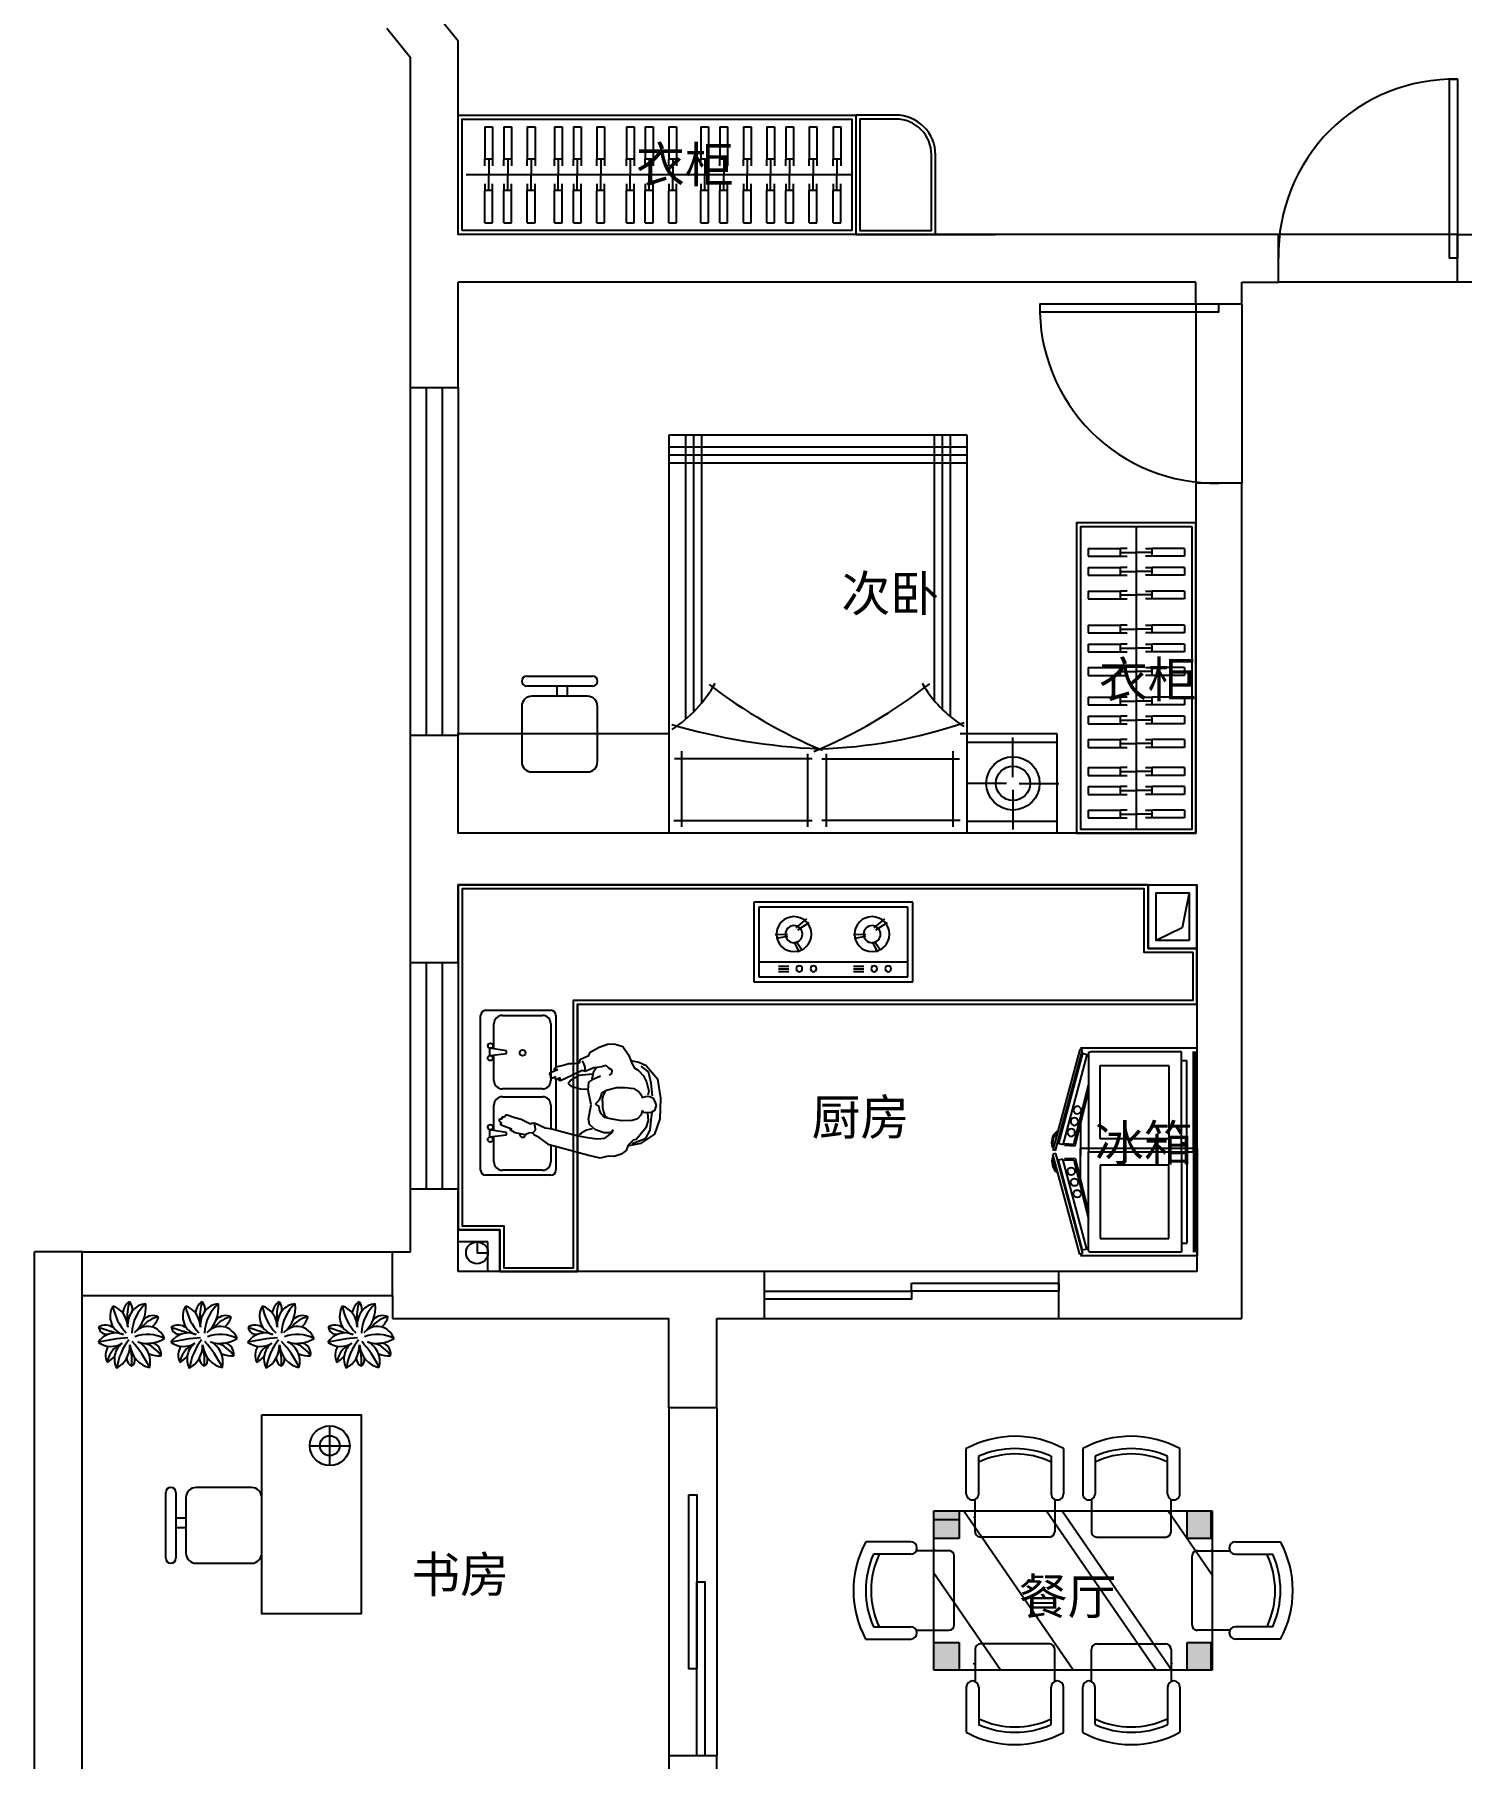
# Model space of a CAD drawing. Header units: millimetres. Extents: x -1705246 to 222838, y -3231245 to 126310.
# Drawn here: x 43226 to 50401, y 52187 to 60855 of the extents above; entities that cross this region are included whole.
import ezdxf

# ---------------------------------------------------------------- set-up
doc = ezdxf.new("R2010")
doc.units = ezdxf.units.MM
for name, color, linetype in [('016-P平面家具', 1, 'Continuous'), ('家具', 1, 'Continuous'), ('家具内线', 8, 'Continuous'), ('家具外线', 1, 'Continuous'), ('标注', 3, 'Continuous')]:
    doc.layers.add(name, color=color, linetype=linetype)
doc.styles.add('仿宋', font='')
doc.styles.get('仿宋').set_extended_font_data('SimSun')
doc.linetypes.add('FENCELINE1', pattern='A,6.35,-2.54,[133,ltypeshp.shx,S=2.54,R=0,X=-2.54,Y=0],-2.54,25.4', length=36.83)

# ---------------------------------------------------------------- blocks, each defined once
blk = doc.blocks.new('MK-JJ-0553')
at = {"layer": '家具外线', "color": 1}
for p, q in [((-119379.3, 65647.2), (-119049.1, 65647.2)), ((-119049.1, 65596.4), (-119379.3, 65596.4)), ((-119074.5, 65545.6), (-119353.9, 65545.6)), ((-119226.9, 65545.6), (-119226.9, 65596.4)), ((-119176.1, 65596.4), (-119176.1, 65545.6)), ((-119404.7, 65494.8), (-119404.7, 65215.4)), ((-119023.7, 65215.4), (-119023.7, 65494.8)), ((-119353.9, 65164.6), (-119074.5, 65164.6))]:
    blk.add_line(p, q, dxfattribs=at)
for centre, radius, start, end in [((-119379.3, 65621.8), 25.4, 90, 270), ((-119049.1, 65621.8), 25.4, 270, 90), ((-119353.9, 65494.8), 50.8, 90, 180), ((-119074.5, 65494.8), 50.8, 0, 90), ((-119353.9, 65215.4), 50.8, 180, 270), ((-119074.5, 65215.4), 50.8, 270, 0)]:
    blk.add_arc(centre, radius, start, end, dxfattribs=at)
blk = doc.blocks.new('9876')
at = {"color": 250}
for p, q in [((38860.7, 77659.2), (39610.7, 77659.2)), ((38860.7, 77309.2), (38860.7, 77659.2)), ((39610.7, 77586.2), (38860.7, 77586.2)), ((39012.7, 77635.2), (38960.7, 77635.2)), ((39012.7, 77621.2), (38960.7, 77621.2)), ((39012.7, 77607.2), (38960.7, 77607.2)), ((39388.7, 77635.2), (39336.7, 77635.2)), ((39388.7, 77621.2), (39336.7, 77621.2)), ((39388.7, 77607.2), (39336.7, 77607.2)), ((39610.7, 77659.2), (39610.7, 77309.2)), ((39037.7, 77483.2), (39064.7, 77536.2)), ((39049.7, 77481.2), (39079.7, 77525.2)), ((39430.7, 77483.2), (39457.7, 77536.2)), ((39442.7, 77481.2), (39472.7, 77525.2)), ((39005.7, 77446.2), (38943.7, 77449.2)), ((39004.7, 77456.2), (38948.7, 77467.2)), ((39048.7, 77414.2), (39101.7, 77368.2)), ((39056.7, 77423.2), (39114.7, 77387.2)), ((39398.7, 77446.2), (39336.7, 77449.2)), ((39397.7, 77456.2), (39341.7, 77467.2)), ((39441.7, 77414.2), (39494.7, 77368.2)), ((39449.7, 77423.2), (39507.7, 77387.2)), ((39610.7, 77309.2), (38860.7, 77309.2))]:
    blk.add_line(p, q, dxfattribs=at)
for centre, radius in [((39064.7, 77619.2), 15), ((39135.7, 77619.2), 15), ((39440.7, 77619.2), 15), ((39511.7, 77619.2), 15), ((39037.7, 77445.2), 88), ((39430.7, 77445.2), 88), ((39037.7, 77445.2), 43), ((39430.7, 77445.2), 43)]:
    blk.add_circle(centre, radius, dxfattribs=at)
at = {"layer": '016-P平面家具'}
for p, q in [((38835.7, 77684.2), (39635.7, 77684.2)), ((38835.7, 77284.2), (38835.7, 77684.2)), ((39635.7, 77684.2), (39635.7, 77284.2)), ((39635.7, 77284.2), (38835.7, 77284.2))]:
    blk.add_line(p, q, dxfattribs=at)
blk = doc.blocks.new('RYRT')
at = {"color": 2}
for p, q in [((39876.3, 76489.7), (39876.3, 76817.3)), ((39901.5, 76842.5), (40680.5, 76842.5)), ((40705.7, 76817.3), (40705.7, 76489.7)), ((40020.3, 76464.5), (39901.5, 76464.5)), ((40358.4, 76464.5), (40104.5, 76464.5)), ((40680.5, 76464.5), (40417.3, 76464.5))]:
    blk.add_line(p, q, dxfattribs=at)
at = {"color": 251}
for p, q in [((39901.5, 76531.7), (39901.5, 76733.3)), ((39943.5, 76775.3), (40072.1, 76775.3)), ((40069.4, 76797.8), (40079.4, 76713)), ((40105.3, 76797.3), (40069.4, 76797.8)), ((40079.4, 76713), (40092.1, 76713)), ((40092.1, 76713), (40105.3, 76797.3)), ((40101.8, 76775.3), (40229.1, 76775.3)), ((40108.2, 76685.8), (40128, 76740.2)), ((40128, 76740.2), (40134.6, 76741.9)), ((40134.6, 76741.9), (40137.9, 76735.3)), ((40137.9, 76735.3), (40147.8, 76746.8)), ((40147.8, 76746.8), (40161, 76746.8)), ((40161, 76746.8), (40161, 76733.6)), ((40161, 76733.6), (40170.8, 76733.6)), ((40182.4, 76713.8), (40167.5, 76670.9)), ((40170.8, 76733.6), (40170.8, 76722.1)), ((40170.8, 76722.1), (40182.4, 76713.8)), ((40271.1, 76733.3), (40271.1, 76531.7)), ((40310.9, 76531.7), (40310.9, 76733.3)), ((40352.9, 76775.3), (40481.5, 76775.3)), ((40478.9, 76797.8), (40488.9, 76713)), ((40514.7, 76797.3), (40478.9, 76797.8)), ((40488.9, 76713), (40501.5, 76713)), ((40501.5, 76713), (40514.7, 76797.3)), ((40511.3, 76775.3), (40638.5, 76775.3)), ((40080.2, 76618.1), (40090, 76669.3)), ((40090, 76669.3), (40104.9, 76695.7)), ((40104.9, 76695.7), (40108.2, 76685.8)), ((40157.7, 76637.9), (40134.6, 76591.7)), ((40167.5, 76670.9), (40157.7, 76637.9)), ((40029, 76497.6), (40067, 76548.8)), ((40067, 76548.8), (40078.5, 76571.9)), ((40078.5, 76571.9), (40088.4, 76580.2)), ((40090, 76596.7), (40080.2, 76618.1)), ((40088.4, 76580.2), (40090, 76596.7)), ((40091.7, 76578.5), (40103.2, 76567)), ((40103.2, 76567), (40126.3, 76568.6)), ((40139.5, 76571.9), (40114.8, 76517.4)), ((40126.3, 76568.6), (40131.3, 76575.2)), ((40134.6, 76591.7), (40137.9, 76585.1)), ((40137.9, 76585.1), (40139.5, 76571.9)), ((40026.9, 76489.7), (39943.5, 76489.7)), ((39977.9, 76304.5), (40029, 76497.6)), ((40109.8, 76484.4), (40075.2, 76354.1)), ((40114.8, 76517.4), (40109.8, 76484.4)), ((40229.1, 76489.7), (40110.6, 76489.7)), ((40638.5, 76489.7), (40352.9, 76489.7)), ((40357.2, 76461.3), (40360.5, 76469.6)), ((40367.1, 76441.5), (40357.2, 76461.3)), ((40360.5, 76469.6), (40372, 76464.6)), ((40363.8, 76486.1), (40372, 76491)), ((40372, 76464.6), (40363.8, 76486.1)), ((40372, 76491), (40380.3, 76487.7)), ((40380.3, 76487.7), (40381.9, 76494.3)), ((40381.9, 76494.3), (40393.5, 76492.7)), ((40393.5, 76492.7), (40408.3, 76454.7)), ((40406.6, 76472.9), (40414.9, 76467.9)), ((40408.3, 76454.7), (40406.6, 76472.9)), ((40414.9, 76467.9), (40423.1, 76456.4)), ((40423.1, 76456.4), (40428.1, 76433.3)), ((40324.2, 76387.1), (40311, 76340.9)), ((40335.7, 76401.9), (40324.2, 76387.1)), ((40352.2, 76390.4), (40335.7, 76401.9)), ((40350.6, 76441.5), (40352.2, 76449.8)), ((40378.6, 76383.8), (40350.6, 76441.5)), ((40352.2, 76449.8), (40367.1, 76441.5)), ((40378.6, 76347.5), (40352.2, 76390.4)), ((40403.3, 76332.6), (40378.6, 76383.8)), ((40428.1, 76433.3), (40438, 76398.6)), ((40438, 76398.6), (40438, 76368.9)), ((40438, 76368.9), (40441.3, 76345.8)), ((39963.1, 76241.8), (39977.9, 76304.5)), ((40065.3, 76294.6), (40060.4, 76255)), ((40075.2, 76354.1), (40065.3, 76294.6)), ((40088.4, 76337.6), (40080.2, 76347.5)), ((40103.2, 76309.5), (40088.4, 76337.6)), ((40109.8, 76281.4), (40103.2, 76309.5)), ((40104.9, 76264.9), (40131.3, 76294.6)), ((40131.3, 76294.6), (40159.3, 76299.6)), ((40159.3, 76299.6), (40230.2, 76286.4)), ((40230.2, 76286.4), (40304.4, 76301.2)), ((40304.4, 76301.2), (40344, 76297.9)), ((40311, 76340.9), (40309.4, 76306.2)), ((40344, 76297.9), (40362.1, 76273.2)), ((40362.1, 76281.4), (40400, 76273.2)), ((40385.2, 76279.8), (40378.6, 76347.5)), ((40398.4, 76316.1), (40403.3, 76332.6)), ((40416.5, 76273.2), (40398.4, 76316.1)), ((40403.3, 76317.7), (40419.8, 76317.7)), ((40419.8, 76317.7), (40438, 76324.3)), ((40438, 76324.3), (40451.2, 76331)), ((40441.3, 76345.8), (40459.4, 76340.9)), ((40459.4, 76340.9), (40479.2, 76297.9)), ((40479.2, 76297.9), (40495.7, 76291.3)), ((40495.7, 76291.3), (40520.4, 76246.8)), ((39973, 76200.6), (39963.1, 76241.8)), ((39971.3, 76170.9), (39973, 76200.6)), ((40060.4, 76255), (40063.7, 76218.7)), ((40063.7, 76218.7), (40076.9, 76198.9)), ((40076.9, 76198.9), (40091.7, 76180.8)), ((40090, 76222), (40104.9, 76264.9)), ((40090, 76190.7), (40090, 76222)), ((40157.7, 76180.8), (40167.5, 76220.4)), ((40167.5, 76220.4), (40185.7, 76236.9)), ((40174.1, 76218.7), (40169.2, 76205.5)), ((40195.6, 76225.3), (40174.1, 76218.7)), ((40185.7, 76236.9), (40205.5, 76245.1)), ((40215.4, 76230.3), (40195.6, 76225.3)), ((40205.5, 76245.1), (40222, 76246.8)), ((40238.5, 76230.3), (40215.4, 76230.3)), ((40222, 76246.8), (40226.9, 76256.7)), ((40226.9, 76256.7), (40235.2, 76264.9)), ((40235.2, 76264.9), (40243.4, 76256.7)), ((40256.6, 76231.9), (40238.5, 76230.3)), ((40243.4, 76256.7), (40253.3, 76246.8)), ((40253.3, 76246.8), (40266.5, 76240.2)), ((40278, 76227), (40256.6, 76231.9)), ((40266.5, 76240.2), (40292.9, 76231.9)), ((40297.8, 76217.1), (40278, 76227)), ((40292.9, 76231.9), (40304.4, 76208.8)), ((40304.4, 76208.8), (40317.6, 76159.3)), ((40362.1, 76273.2), (40377, 76240.2)), ((40380.3, 76194), (40388.5, 76182.4)), ((40400, 76273.2), (40416.5, 76261.6)), ((40405, 76180.8), (40414.9, 76197.3)), ((40414.9, 76197.3), (40428.1, 76210.5)), ((40418.2, 76256.7), (40416.5, 76273.2)), ((40421.5, 76235.2), (40418.2, 76256.7)), ((40428.1, 76210.5), (40421.5, 76235.2)), ((40520.4, 76246.8), (40535.3, 76203.9)), ((40535.3, 76203.9), (40536.9, 76170.9)), ((39982.9, 76136.2), (39971.3, 76170.9)), ((40001, 76111.5), (39982.9, 76136.2)), ((40027.4, 76099.9), (40001, 76111.5)), ((40035.6, 76038.8), (40022.4, 76106.5)), ((40104.9, 76175.8), (40090, 76190.7)), ((40091.7, 76180.8), (40104.9, 76175.8)), ((40149.4, 76132.9), (40157.7, 76180.8)), ((40151.1, 76080.1), (40149.4, 76132.9)), ((40317.6, 76116.4), (40312.7, 76071.8)), ((40317.6, 76159.3), (40317.6, 76116.4)), ((40388.5, 76182.4), (40405, 76180.8)), ((40523.7, 76128), (40482.5, 76098.3)), ((40536.9, 76170.9), (40523.7, 76128)), ((40052.1, 76075.1), (40027.4, 76099.9)), ((40035.6, 76081.7), (40048.8, 76043.8)), ((40083.5, 75967.9), (40035.6, 76038.8)), ((40048.8, 76043.8), (40063.7, 76012.4)), ((40057.1, 76060.3), (40052.1, 76075.1)), ((40080.2, 76040.5), (40057.1, 76060.3)), ((40114.8, 76012.4), (40080.2, 76040.5)), ((40161, 76053.7), (40151.1, 76080.1)), ((40180.7, 76035.5), (40161, 76053.7)), ((40202.2, 76030.6), (40180.7, 76035.5)), ((40190.6, 76007.5), (40192.3, 76024)), ((40192.3, 76024), (40202.2, 76030.6)), ((40279.7, 76033.9), (40266.5, 76030.6)), ((40266.5, 76030.6), (40269.8, 76025.6)), ((40269.8, 76025.6), (40274.7, 76005.8)), ((40294.5, 76045.4), (40279.7, 76033.9)), ((40312.7, 76071.8), (40294.5, 76045.4)), ((40377, 76024), (40345.6, 76009.1)), ((40405, 76050.4), (40377, 76024)), ((40396.7, 75999.2), (40424.8, 76035.5)), ((40416.5, 76070.2), (40405, 76050.4)), ((40444.6, 76083.4), (40416.5, 76070.2)), ((40444.6, 76047.1), (40428.1, 76010.8)), ((40482.5, 76098.3), (40444.6, 76083.4)), ((40452.8, 76088.3), (40444.6, 76047.1)), ((40063.7, 76012.4), (40103.2, 75989.3)), ((40161, 75941.5), (40083.5, 75967.9)), ((40103.2, 75989.3), (40154.4, 75984.4)), ((40151.1, 76000.9), (40114.8, 76012.4)), ((40189, 76004.2), (40151.1, 76000.9)), ((40154.4, 75984.4), (40192.3, 75979.4)), ((40264.8, 75938.2), (40161, 75941.5)), ((40192.3, 75984.4), (40190.6, 76007.5)), ((40202.2, 75967.9), (40192.3, 75984.4)), ((40226.9, 75959.6), (40202.2, 75967.9)), ((40246.7, 75966.2), (40226.9, 75959.6)), ((40266.5, 75976.1), (40246.7, 75966.2)), ((40362.1, 75953), (40264.8, 75938.2)), ((40273.1, 75991), (40266.5, 75976.1)), ((40274.7, 76005.8), (40273.1, 75991)), ((40276.4, 75977.8), (40339, 75984.4)), ((40299.5, 75997.6), (40279.7, 76002.5)), ((40345.6, 76009.1), (40299.5, 75997.6)), ((40339, 75984.4), (40396.7, 75999.2)), ((40428.1, 76010.8), (40362.1, 75953))]:
    blk.add_line(p, q, dxfattribs=at)
at = {"color": 250}
blk.add_line((40680.5, 76733.3), (40680.5, 76531.7), dxfattribs=at)
at = {"color": 251}
for centre, radius in [((40056.3, 76794.1), 12.8), ((40118.5, 76793.6), 12.8), ((40465.7, 76794.1), 12.8), ((40527.9, 76793.6), 12.8), ((40491.5, 76631.4), 14.8)]:
    blk.add_circle(centre, radius, dxfattribs=at)
at = {"color": 2}
for centre, start, end in [((39901.5, 76817.3), 90, 180), ((40680.5, 76817.3), 0, 90), ((39901.5, 76489.7), 180, 270), ((40680.5, 76489.7), 270, 0)]:
    blk.add_arc(centre, 25.2, start, end, dxfattribs=at)
at = {"color": 251}
for centre, radius, start, end in [((39943.5, 76733.3), 42, 90, 180), ((40229.1, 76733.3), 42, 0, 90), ((40352.9, 76733.3), 42, 90, 180), ((40082.1, 76631.4), 14.8, 76.54612, 264.99984), ((39943.5, 76531.7), 42, 180, 270), ((40229.1, 76531.7), 42, 270, 0), ((40352.9, 76531.7), 42, 180, 270)]:
    blk.add_arc(centre, radius, start, end, dxfattribs=at)
at = {"color": 250}
for centre, start, end in [((40638.5, 76733.3), 0, 90), ((40638.5, 76531.7), 270, 0)]:
    blk.add_arc(centre, 42, start, end, dxfattribs=at)
blk = doc.blocks.new('gggggggggggggggggggggggggggggggggggggggggggg')
at = {"layer": '016-P平面家具'}
for p, q in [((57046.5, -4721.4), (57550.7, -4586.3)), ((57538.9, -4586.3), (57530.8, -4588.5)), ((57554.2, -4599.3), (57550.7, -4586.3)), ((57568.8, -4599.3), (57572.3, -4586.3)), ((58076.6, -4721.4), (57572.3, -4586.3)), ((57584.2, -4586.3), (57592.3, -4588.5)), ((57554.2, -4599.3), (57050, -4734.4)), ((57067.5, -4735.4), (57519.5, -4614.3)), ((57073.3, -4757.1), (57525.3, -4636)), ((57519.3, -4640.5), (57522, -4691.9)), ((57525.3, -4636), (57519.5, -4614.3)), ((57527.7, -4644.7), (57530.5, -4698.9)), ((57568.8, -4599.3), (58073.1, -4734.4)), ((57595.4, -4644.7), (57592.5, -4698.9)), ((57597.7, -4636), (57603.5, -4614.3)), ((58049.8, -4757.1), (57597.7, -4636)), ((57603.8, -4640.5), (57601.1, -4691.9)), ((58055.6, -4735.4), (57603.5, -4614.3)), ((57039.1, -5310.9), (57039.1, -4725.9)), ((57050, -4734.4), (57046.5, -4721.4)), ((57066.5, -4765.8), (57561.5, -4765.8)), ((57073.3, -4757.1), (57067.5, -4735.4)), ((57073.3, -4757.1), (57075.6, -4765.8)), ((57522, -4691.9), (57223.7, -4765.8)), ((57530.5, -4698.9), (57258.9, -4764.9)), ((57419.7, -4725.9), (57579.1, -4725.9)), ((57703.4, -4725.9), (57543.9, -4725.9)), ((57561.1, -5310.9), (57561.1, -4765.8)), ((58056.5, -4765.8), (57561.5, -4765.8)), ((57561.5, -4765.8), (57561.5, -5232.8)), ((57579.1, -5310.9), (57579.1, -4725.9)), ((57592.5, -4698.9), (57864.1, -4764.9)), ((57601.1, -4691.9), (57899.4, -4765.8)), ((58049.8, -4757.1), (58047.4, -4765.8)), ((58049.8, -4757.1), (58055.6, -4735.4)), ((58073.1, -4734.4), (58076.6, -4721.4)), ((58083.9, -5310.9), (58083.9, -4725.9)), ((57057.5, -5232.8), (57057.5, -4774.8)), ((58065.5, -5232.8), (58065.5, -4774.8)), ((57561.5, -5232.8), (57057.5, -5232.8)), ((57102.5, -5232.8), (57102.5, -5260.1)), ((57516.5, -5260.1), (57102.5, -5260.1)), ((57516.5, -5232.8), (57516.5, -5260.1)), ((57561.5, -5232.8), (58065.5, -5232.8)), ((57606.5, -5232.8), (57606.5, -5260.1)), ((57606.5, -5260.1), (58020.5, -5260.1)), ((58020.5, -5232.8), (58020.5, -5260.1)), ((57579.1, -5310.9), (57039.1, -5310.9)), ((57561.1, -5292.9), (57057.1, -5292.9)), ((57561.1, -5301.9), (57057.1, -5301.9)), ((57543.9, -5310.9), (58083.9, -5310.9)), ((57561.9, -5292.9), (58065.9, -5292.9)), ((57561.9, -5301.9), (58065.9, -5301.9))]:
    blk.add_line(p, q, dxfattribs=at)
at = {"layer": '016-P平面家具', "color": 8}
for p, q in [((57126.4, -4824.5), (57126.4, -5169)), ((57495.5, -4824.5), (57126.4, -4824.5)), ((57495.5, -5169), (57495.5, -4824.5)), ((57627.5, -4824.5), (57996.6, -4824.5)), ((57627.5, -5169), (57627.5, -4824.5)), ((57996.6, -4824.5), (57996.6, -5169)), ((57126.4, -5169), (57495.5, -5169)), ((57996.6, -5169), (57627.5, -5169))]:
    blk.add_line(p, q, dxfattribs=at)
at = {"layer": '016-P平面家具'}
for centre, major_axis, start_param, end_param in [((57513, -4656.8), (0.1, 75.1), -0.349666, 0.876406), ((57513, -4656.8), (49.9, 49.9), 0.531704, 1.562691), ((57464.2, -4678.4), (13.4, 13.4), 1.570796326794897, 7.853981633974483), ((57066.5, -4774.8), (6.36, 6.36), 0.785398, 2.356194), ((57351, -4709), (-13.4, 13.4), 1.570796326794353, 7.853981633973939)]:
    blk.add_ellipse(centre, major_axis=major_axis, ratio=1, start_param=start_param, end_param=end_param, dxfattribs=at)
at = {"layer": '016-P平面家具', "extrusion": (0, 0, -1)}
for centre, major_axis, start_param, end_param in [((57610, -4656.8), (-0.3, 75.1), -0.347336, 0.878736), ((57610, -4656.8), (-49.9, 49.9), 0.531704, 1.562691), ((57658.8, -4678.4), (-13.4, 13.4), 4.712389, 10.995574), ((57713.7, -4694.7), (-13.4, 13.4), 4.712389, 10.995574), ((57772, -4709), (-13.4, 13.4), 6.283185307179586, 12.56637061435917), ((58056.5, -4774.8), (-6.36, 6.36), 0.785398, 2.356194)]:
    blk.add_ellipse(centre, major_axis=major_axis, ratio=1, start_param=start_param, end_param=end_param, dxfattribs=at)
at = {"layer": '016-P平面家具'}
blk.add_ellipse((57409.4, -4694.7), major_axis=(-13.4, 13.4), ratio=1, dxfattribs=at)
blk = doc.blocks.new('tery')
at = {"color": 250}
for p, q in [((445501.7, 189114.4), (445540.6, 189114.4)), ((445501.7, 189114.4), (445501.7, 188951.7)), ((445540.6, 189114.4), (445540.6, 188951.7)), ((445501.7, 188631), (445501.7, 188793.7)), ((445540.6, 188631), (445540.6, 188793.7)), ((445501.7, 188631), (445540.6, 188631))]:
    blk.add_line(p, q, dxfattribs=at)
at = {"color": 51}
for p, q in [((445540.6, 188951.7), (445501.7, 188951.7)), ((445501.7, 188918), (445501.7, 188951.7)), ((445521.2, 188951.7), (445521.2, 188872.7)), ((445540.6, 188951.7), (445540.6, 188918)), ((445501.7, 188827.4), (445501.7, 188793.7)), ((445540.6, 188793.7), (445501.7, 188793.7)), ((445521.2, 188793.7), (445521.2, 188872.7)), ((445540.6, 188793.7), (445540.6, 188827.4))]:
    blk.add_line(p, q, dxfattribs=at)
blk = doc.blocks.new('dfd')
at = {"layer": '016-P平面家具'}
for p, q in [((64826.4, 8646.4), (62826.4, 8646.4)), ((63326.4, 8646.4), (62826.4, 8646.4)), ((62826.4, 7159.8), (62826.4, 8643.5)), ((64826.4, 7146.4), (64826.4, 8646.4)), ((62826.4, 6696.4), (62826.4, 7166.3)), ((62826.4, 7146.4), (64826.4, 7146.4)), ((63326.4, 7182.4), (63326.4, 6696.4)), ((63326.4, 6696.4), (62826.4, 6696.4))]:
    blk.add_line(p, q, dxfattribs=at)
for centre, radius, start, end in [((66458.4, 7745.7), 3211.5, 163.97377, 177.4015), ((63902.2, 8990.5), 660.8, 212.99553, 240.8543), ((65539.4, 6922.7), 2485.7, 142.26679, 157.51038), ((65612.6, 8918.4), 2578.7, 202.83505, 217.87064), ((65708.8, 7959), 2459.5, 181.59147, 198.90253), ((63871.6, 6854.6), 594.4, 119.33826, 148.65815)]:
    blk.add_arc(centre, radius, start, end, dxfattribs=at)
at = {"layer": '家具', "color": 8}
for p, q in [((63237.9, 8583.7), (62858.6, 8583.7)), ((62889, 8621.6), (62889, 7926.5)), ((63200.1, 7926.5), (63200.1, 8618)), ((64687.1, 7146.4), (64687.1, 8646.4)), ((64727.1, 7146.4), (64727.1, 8646.4)), ((64767.1, 7146.4), (64767.1, 8646.4)), ((63403.1, 8561.5), (64826.4, 8561.5)), ((63437.4, 8521.5), (64826.4, 8521.5)), ((63478.9, 8481.5), (64826.4, 8481.5)), ((62858.6, 7948.6), (63225, 7948.6)), ((62858.6, 7855), (63225, 7855)), ((62889, 7181.9), (62889, 7877.1)), ((63200.1, 7877.1), (63200.1, 7185.6)), ((63491.6, 7311.2), (64826.4, 7311.2)), ((63237.9, 7219.8), (62858.6, 7219.8)), ((63411.7, 7231.2), (64826.4, 7231.2)), ((63447.7, 7271.2), (64826.4, 7271.2)), ((62886.4, 7146.4), (62886.4, 6696.4)), ((63076.4, 6948.8), (63076.4, 7148)), ((63281.4, 6696.4), (63281.4, 7146.4)), ((63044.4, 6916.8), (62845.2, 6916.8)), ((63076.4, 6884.8), (63076.4, 6685.7)), ((63108.4, 6916.8), (63307.6, 6916.8))]:
    blk.add_line(p, q, dxfattribs=at)
for radius in [133.9, 86.2]:
    blk.add_circle((63076.4, 6916.8), radius, dxfattribs=at)
blk = doc.blocks.new('MK-ZW-0219')
at = {"layer": '家具内线'}
for centre, major_axis, start_param, end_param in [((-135139.7, 5784.6), (0, 251), 1.768065, 2.394191), ((-135080.3, 5681.5), (0, 231.4), 1.236152, 1.684397), ((-135091.1, 5591.2), (0, 193.4), 0.639486, 1.52962), ((-135114.9, 5540.5), (0, 140.8), 0.122173, 0.899859), ((-135226.6, 4458.4), (0, 1119.1), 0.057769, 0.208197), ((-134529.1, 9071.4), (0, 3586.7), 2.859263, 2.883945), ((-135082.9, 5372.7), (0, 291.9), 0.851058, 1.394467), ((-135594.3, 5176.5), (0, 530), -1.079212, -0.769242), ((-135184.2, 5365.7), (0, 227), -0.422616, 0.324932), ((-135285, 5433.5), (0, 116), 0.529927, 1.415675), ((-135484.4, 5460.4), (0, 245.1), 4.598653, 5.009933), ((-135227.3, 5404), (0, 146), -0.986532, -0.211254)]:
    blk.add_ellipse(centre, major_axis=major_axis, ratio=0.897571, start_param=start_param, end_param=end_param, dxfattribs=at)
at = {"layer": '家具外线'}
for centre, major_axis, start_param, end_param in [((-135290.3, 5684.3), (0, 93.5), 0.993138, 2.941338), ((-135387.5, 5625.5), (0, 114), -1.536179, -0.266269), ((-135241.8, 5690.8), (0, 77), 0.524495, 1.44463), ((-135190.6, 5640.4), (0, 106.1), 0.043698, 1.674423), ((-135311.7, 5717.6), (0, 56), 4.636915, 5.505824), ((-135337.4, 5729.9), (0, 159.8), 3.782582, 4.816003), ((-135395.9, 5559), (0, 80.4), -0.590484, 0.523971), ((-135185.1, 5529.4), (0, 103.6), -1.139226, 0.796843), ((-135158.7, 5614.3), (0, 73.2), -0.445664, 0.775754), ((-135222.2, 5716.4), (0, 108.5), 3.800502, 4.372702), ((-135346.4, 5475.8), (0, 124.8), -0.359457, 0.901022), ((-135369.5, 5669.3), (0, 136.6), 2.58517, 3.623046), ((-135390.7, 5641.2), (0, 47.7), 1.837662, 3.28234), ((-135271.2, 5470.4), (0, 90.5), 0.536111, 2.111388), ((-135185.2, 5733.5), (0, 186.3), 2.842055, 3.671774), ((-135269.4, 5453.9), (0, 108.8), 4.459149, 5.917613), ((-135167.2, 5494), (0, 55.7), 4.540681, 6.538815), ((-135334.6, 5488.2), (0, 69.8), 0.866574, 2.12611), ((-135522.4, 5679), (0, 272.5), 3.724097, 3.920593), ((-135387.2, 5538.6), (0, 125.8), 3.564494, 4.731128), ((-135247.1, 5476.5), (0, 48.6), 1.664297, 2.699348), ((-135157.7, 5556), (0, 130.8), 1.685863, 2.993944), ((-135283.3, 5465.9), (0, 38.6), 3.671935, 4.903974), ((-135123.6, 5651.3), (0, 166.9), 2.774119, 3.178977)]:
    blk.add_ellipse(centre, major_axis=major_axis, ratio=0.897571, start_param=start_param, end_param=end_param, dxfattribs=at)
blk = doc.blocks.new('dssssss')
at = {"layer": '家具内线'}
h = blk.add_hatch(color=256, dxfattribs=at)
h.paths.add_polyline_path([(48596.9, -1880.6), (48735.8, -1880.6), (48735.8, -1753.3), (48596.9, -1753.3)])
h.paths.add_polyline_path([(48074.7, -1880.6), (48074.7, -1753.3), (47935.8, -1753.3), (47935.8, -1880.6)])
h.paths.add_polyline_path([(48074.7, -3153.3), (48074.7, -3026), (47935.8, -3026), (47935.8, -3153.3)])
h.paths.add_polyline_path([(48596.9, -3026), (48596.9, -3153.3), (48735.8, -3153.3), (48735.8, -3026)])
at = {"layer": '家具内线', "color": 250}
for p, q in [((47935.8, -1974.7), (48257.3, -1753.3)), ((47935.8, -2507.9), (48735.8, -1957)), ((47935.8, -2586.6), (48735.8, -2035.7)), ((47935.8, -3002.6), (48735.8, -2451.8)), ((48246.8, -3153.3), (48735.8, -2816.6))]:
    blk.add_line(p, q, dxfattribs=at)
at = {"layer": '家具内线', "color": 1}
for p, q in [((47965, -1953.4), (47972.3, -1960.7)), ((48706.6, -1953.4), (48699.3, -1960.7)), ((47965, -2953.3), (47972.3, -2945.9)), ((48706.6, -2953.3), (48699.3, -2945.9))]:
    blk.add_line(p, q, dxfattribs=at)
at = {"layer": '家具内线', "color": 250}
for centre, start, end in [((48336.1, -1861.3), 64.60229, 115.51652), ((48073.4, -2161.1), 154.48348, 205.39771), ((48598.2, -2161.1), 334.60229, 25.51652), ((48073.4, -2745.5), 154.60229, 205.51652), ((48598.2, -2745.5), 334.48348, 25.39771), ((48336.1, -3045.3), 244.48348, 295.39771)]:
    blk.add_arc(centre, 423.9, start, end, dxfattribs=at)
at = {"layer": '家具外线', "color": 1}
for p, q in [((48091.3, -1637.3), (48091.3, -1410.7)), ((48153.5, -1637.3), (48153.5, -1449.4)), ((48518, -1449), (48518, -1637.3)), ((48580.2, -1410.3), (48580.2, -1637.3)), ((48135.8, -1828.5), (48135.8, -1665.5)), ((48535.8, -1665.5), (48535.8, -1828.5)), ((47935.8, -3153.3), (47935.8, -1753.3)), ((47935.8, -1880.6), (47935.8, -1753.3)), ((47935.8, -1753.3), (48074.7, -1753.3)), ((47935.8, -1753.3), (48735.8, -1753.3)), ((47935.8, -1760.3), (48074.7, -1760.3)), ((48074.7, -1753.3), (48074.7, -1880.6)), ((48128.4, -1752.9), (48135.8, -1760.2)), ((48596.9, -1753.3), (48735.8, -1753.3)), ((48596.9, -1880.6), (48596.9, -1753.3)), ((48596.9, -1760.3), (48735.8, -1760.3)), ((48735.8, -1753.3), (48735.8, -3153.3)), ((48735.8, -1753.3), (48735.8, -1880.6)), ((48074.7, -1880.6), (47935.8, -1880.6)), ((48509.1, -1855.1), (48162.4, -1855.1)), ((48735.8, -1880.6), (48596.9, -1880.6)), ((47849.5, -1916.3), (47622.8, -1916.3)), ((47849.5, -1978.5), (47661.5, -1978.5)), ((48040.6, -1960.7), (47877.6, -1960.7)), ((48067.2, -2334.1), (48067.2, -1987.4)), ((48604.4, -2334.1), (48604.4, -1987.4)), ((48631, -1960.7), (48794, -1960.7)), ((48822.1, -1916.3), (49048.8, -1916.3)), ((48822.1, -1978.5), (49010.1, -1978.5)), ((47622.4, -2405.2), (47849.5, -2405.2)), ((47661.1, -2343), (47849.5, -2343)), ((47877.6, -2360.7), (48040.6, -2360.7)), ((48794, -2360.7), (48631, -2360.7)), ((49010.5, -2343), (48822.1, -2343)), ((49049.2, -2405.2), (48822.1, -2405.2)), ((47622.4, -2501.5), (47849.5, -2501.5)), ((49049.2, -2501.5), (48822.1, -2501.5)), ((47661.1, -2563.7), (47849.5, -2563.7)), ((47877.6, -2545.9), (48040.6, -2545.9)), ((48067.2, -2572.6), (48067.2, -2919.2)), ((48604.4, -2572.6), (48604.4, -2919.2)), ((48794, -2545.9), (48631, -2545.9)), ((49010.5, -2563.7), (48822.1, -2563.7)), ((47849.5, -2928.1), (47661.5, -2928.1)), ((48040.6, -2945.9), (47877.6, -2945.9)), ((48631, -2945.9), (48794, -2945.9)), ((48822.1, -2928.1), (49010.1, -2928.1)), ((47849.5, -2990.3), (47622.8, -2990.3)), ((47935.8, -3153.3), (47935.8, -3026)), ((47935.8, -3026), (48074.7, -3026)), ((47978.6, -3153.3), (47978.6, -3026)), ((48074.7, -3026), (48074.7, -3153.3)), ((48596.9, -3153.3), (48596.9, -3026)), ((48596.9, -3026), (48735.8, -3026)), ((48735.8, -3026), (48735.8, -3153.3)), ((48822.1, -2990.3), (49048.8, -2990.3)), ((48135.8, -3078.2), (48135.8, -3241.2)), ((48509.1, -3051.5), (48162.4, -3051.5)), ((48535.8, -3241.2), (48535.8, -3078.2)), ((48074.7, -3153.3), (47935.8, -3153.3)), ((48735.8, -3153.3), (47935.8, -3153.3)), ((48128.4, -3153.8), (48135.8, -3146.4)), ((48735.8, -3153.3), (48596.9, -3153.3)), ((48091.3, -3269.3), (48091.3, -3496)), ((48153.5, -3269.3), (48153.5, -3457.3)), ((48518, -3457.6), (48518, -3269.3)), ((48580.2, -3496.4), (48580.2, -3269.3))]:
    blk.add_line(p, q, dxfattribs=at)
for centre, radius, start, end in [((48336.1, -1861.3), 512.8, 61.58302, 118.51785), ((48336.1, -1861.3), 450.6, 66.20179, 113.90856), ((48122.4, -1637.3), 31.1, 180, 0), ((48549.1, -1637.3), 31.1, 180, 0), ((48162.4, -1828.5), 26.7, 180, 270), ((48509.1, -1828.5), 26.7, 270, 0), ((48073.4, -2161.1), 512.8, 151.48215, 208.41698), ((48073.4, -2161.1), 450.6, 156.09144, 203.79821), ((47849.5, -1947.4), 31.1, 270, 90), ((48040.6, -1987.4), 26.7, 0, 90), ((48631, -1987.4), 26.7, 90, 180), ((48822.1, -1947.4), 31.1, 90, 270), ((48598.2, -2161.1), 450.6, 336.20179, 23.90856), ((48598.2, -2161.1), 512.8, 331.58302, 28.51785), ((48040.6, -2334.1), 26.7, 270, 0), ((48631, -2334.1), 26.7, 180, 270), ((47849.5, -2374.1), 31.1, 270, 90), ((48822.1, -2374.1), 31.1, 90, 270), ((48073.4, -2745.5), 512.8, 151.58302, 208.51785), ((47849.5, -2532.6), 31.1, 270, 90), ((48822.1, -2532.6), 31.1, 90, 270), ((48598.2, -2745.5), 512.8, 331.48215, 28.41698), ((48073.4, -2745.5), 450.6, 156.20179, 203.90856), ((48040.6, -2572.6), 26.7, 0, 90), ((48631, -2572.6), 26.7, 90, 180), ((48598.2, -2745.5), 450.6, 336.09144, 23.79821), ((47849.5, -2959.2), 31.1, 270, 90), ((48040.6, -2919.2), 26.7, 270, 0), ((48631, -2919.2), 26.7, 180, 270), ((48822.1, -2959.2), 31.1, 90, 270), ((48162.4, -3078.2), 26.7, 90, 180), ((48509.1, -3078.2), 26.7, 0, 90), ((48122.4, -3269.3), 31.1, 0, 180), ((48549.1, -3269.3), 31.1, 0, 180), ((48336.1, -3045.3), 450.6, 246.09144, 293.79821), ((48336.1, -3045.3), 512.8, 241.48215, 298.41698)]:
    blk.add_arc(centre, radius, start, end, dxfattribs=at)

msp = doc.modelspace()

# ---------------------------------------------------------------- linework, layer by layer
for p, q in [((45185.5, 61036.3), (45356.2, 60823.2)), ((44998.2, 60886.3), (45116.2, 60738.9)), ((45356.2, 59849.5), (45356.2, 60823.2)), ((45116.2, 59079.5), (45116.2, 60738.9)), ((47756.2, 59849.5), (47756.2, 60249.5)), ((49481.2, 59849.5), (45376.2, 59849.5)), ((49481.2, 59609.5), (49481.2, 59849.5)), ((50381.2, 59609.5), (50381.2, 59849.5)), ((50381.2, 59849.5), (50481.2, 59849.5)), ((45356.2, 59079.5), (45356.2, 59609.5)), ((49066.2, 59609.5), (45356.2, 59609.5)), ((49066.2, 59499.5), (49066.2, 59609.5)), ((49296.2, 59499.5), (49296.2, 59609.5)), ((49296.2, 59609.5), (49481.2, 59609.5)), ((50481.2, 59609.5), (50381.2, 59609.5)), ((49296.2, 59499.5), (49066.2, 59499.5)), ((45116.2, 59079.5), (45356.2, 59079.5)), ((49296.2, 58599.5), (49066.2, 58599.5)), ((49066.2, 58599.5), (49066.2, 56839.5)), ((49296.2, 54399.5), (49296.2, 58599.5)), ((45116.2, 56189.5), (45116.2, 57329.5)), ((45356.2, 57329.5), (45116.2, 57329.5)), ((45356.2, 56839.5), (45356.2, 57329.5)), ((49066.2, 56839.5), (45356.2, 56839.5)), ((45356.2, 56189.5), (45356.2, 56579.5)), ((45356.2, 56579.5), (48826.2, 56579.5)), ((48826.2, 56579.5), (48826.2, 56259.5)), ((49071.2, 56259.5), (49071.2, 56579.5)), ((48826.2, 56259.5), (49071.2, 56259.5)), ((49071.2, 56259.5), (49071.2, 54634.5)), ((45116.2, 56189.5), (45356.2, 56189.5)), ((45956.2, 55979.5), (49071.2, 55979.5)), ((45116.2, 54734.5), (45116.2, 55049.5)), ((45356.2, 55049.5), (45116.2, 55049.5)), ((45356.2, 54634.5), (45356.2, 55049.5)), ((45566.2, 54844.5), (45356.2, 54844.5)), ((45506.2, 54784.5), (45356.2, 54784.5)), ((45506.2, 54634.5), (45506.2, 54784.5)), ((45566.2, 54634.5), (45566.2, 54844.5)), ((43226.2, 51509.5), (43226.2, 54734.5)), ((43466.2, 54734.5), (43226.2, 54734.5)), ((43466.2, 54514.5), (43466.2, 54734.5)), ((45026.2, 54514.5), (45026.2, 54734.5)), ((45026.2, 54734.5), (45116.2, 54734.5)), ((46896.2, 54634.5), (45356.2, 54634.5)), ((46896.2, 54399.5), (46896.2, 54634.5)), ((48376.2, 54399.5), (48376.2, 54634.5)), ((49071.2, 54634.5), (48376.2, 54634.5)), ((43466.2, 51744.5), (43466.2, 54514.5)), ((43466.2, 54514.5), (45026.2, 54514.5)), ((45026.2, 54514.5), (45026.2, 54399.5)), ((45026.2, 54399.5), (46416.2, 54399.5)), ((46416.2, 53949.5), (46416.2, 54399.5)), ((46656.2, 53949.5), (46656.2, 54399.5)), ((46656.2, 54399.5), (46896.2, 54399.5)), ((48376.2, 54399.5), (49296.2, 54399.5)), ((46656.2, 53949.5), (46416.2, 53949.5)), ((46656.2, 52199.5), (46416.2, 52199.5)), ((46416.2, 52199.5), (46416.2, 51744.5)), ((46656.2, 51749.5), (46656.2, 52199.5))]:
    msp.add_line(p, q)
at = {"color": 250}
for p, q in [((47336.2, 60149.5), (45396.2, 60149.5)), ((50381.2, 59849.5), (49481.2, 59849.5)), ((50381.2, 59609.5), (49481.2, 59609.5)), ((49066.2, 59499.5), (49066.2, 58599.5)), ((49296.2, 59499.5), (49296.2, 58599.5)), ((45116.2, 57329.5), (45116.2, 59079.5)), ((45356.2, 59079.5), (45356.2, 57329.5)), ((48766.2, 58379.5), (48766.2, 56859.5)), ((49031.2, 56539.5), (48996.6, 56362.5)), ((48996.6, 56362.5), (48866.2, 56299.5)), ((45116.2, 55049.5), (45116.2, 56189.5)), ((45356.2, 56189.5), (45356.2, 55049.5)), ((45356.2, 56189.5), (45356.2, 55049.5)), ((45956.2, 55979.5), (45956.2, 54634.5)), ((48376.2, 54634.5), (46896.2, 54634.5)), ((46896.2, 54399.5), (48376.2, 54399.5)), ((46416.2, 53949.5), (46416.2, 52199.5)), ((46656.2, 53949.5), (46656.2, 52199.5)), ((44711, 53659.6), (44711, 53859.6)), ((44611, 53759.6), (44811, 53759.6))]:
    msp.add_line(p, q, dxfattribs=at)
at = {"color": 0}
msp.add_line((47656.2, 59849.5), (48056.2, 59849.5), dxfattribs=at)
at = {"color": 1}
for p, q in [((45196.2, 59079.5), (45196.2, 57329.5)), ((45276.2, 59079.5), (45276.2, 57329.5)), ((45196.2, 56189.5), (45196.2, 55049.5)), ((45276.2, 56189.5), (45276.2, 55049.5))]:
    msp.add_line(p, q, dxfattribs=at)
at = {"color": 1, "linetype": 'FENCELINE1', "ltscale": 10}
msp.add_line((43466.2, 54734.5), (45026.2, 54734.5), dxfattribs=at)
at = {"color": 8}
for points in [[(50381.2, 59729.5), (50341.2, 59729.5), (50341.2, 60629.5), (50381.2, 60629.5)], [(49181.2, 59499.5), (48281.2, 59499.5), (48281.2, 59459.5), (49181.2, 59459.5)], [(49071.2, 56259.5), (48826.2, 56259.5), (48826.2, 56579.5), (49071.2, 56579.5)], [(46896.2, 54537), (47636.2, 54537), (47636.2, 54497), (46896.2, 54497)], [(47636.2, 54577), (48376.2, 54577), (48376.2, 54537), (47636.2, 54537)], [(46516.2, 53512), (46556.2, 53512), (46556.2, 52637), (46516.2, 52637)], [(46556.2, 53074.5), (46596.2, 53074.5), (46596.2, 52199.5), (46556.2, 52199.5)]]:
    msp.add_lwpolyline(points, close=True, dxfattribs=at)
at = {"color": 1}
for points in [[(47356.2, 59849.5), (45356.2, 59849.5), (45356.2, 60449.5), (47356.2, 60449.5)], [(49066.2, 58399.5), (48466.2, 58399.5), (48466.2, 56839.5), (49066.2, 56839.5)], [(46416.2, 56839.5), (45356.2, 56839.5), (45356.2, 57339.5), (46416.2, 57339.5)], [(49071.2, 56259.5), (48826.2, 56259.5), (48826.2, 56579.5), (45356.2, 56579.5), (45356.2, 56189.5), (45356.2, 55049.5), (45356.2, 54844.5), (45566.2, 54844.5), (45566.2, 54634.5), (45956.2, 54634.5), (45956.2, 55979.5), (49071.2, 55979.5)], [(44369, 53914.5), (44869, 53914.5), (44869, 52914.5), (44369, 52914.5)]]:
    msp.add_lwpolyline(points, close=True, dxfattribs=at)
at = {"color": 250}
for points in [[(45376.2, 59869.5), (45376.2, 60429.5), (47336.2, 60429.5), (47336.2, 59869.5)], [(49046.2, 58379.5), (48486.2, 58379.5), (48486.2, 56859.5), (49046.2, 56859.5)], [(49051.2, 56239.5), (48806.2, 56239.5), (48806.2, 56559.5), (45376.2, 56559.5), (45376.2, 56189.5), (45376.2, 55049.5), (45376.2, 54864.5), (45586.2, 54864.5), (45586.2, 54654.5), (45936.2, 54654.5), (45936.2, 55999.5), (49051.2, 55999.5)], [(49031.2, 56299.5), (48866.2, 56299.5), (48866.2, 56539.5), (49031.2, 56539.5)]]:
    msp.add_lwpolyline(points, close=True, dxfattribs=at)
at = {"color": 1}
msp.add_lwpolyline([(47756.2, 60249.5, 0.414214), (47556.2, 60449.5), (47356.2, 60449.5), (47356.2, 59849.5), (47756.2, 59849.5)], format="xyb", close=True, dxfattribs=at)
at = {"color": 250}
msp.add_lwpolyline([(47736.2, 60249.5, 0.414214), (47556.2, 60429.5), (47376.2, 60429.5), (47376.2, 59869.5), (47736.2, 59869.5)], format="xyb", close=True, dxfattribs=at)
msp.add_lwpolyline([(45451.2, 54784.5), (45451.2, 54729.5), (45506.2, 54729.5)], dxfattribs=at)
at = {"color": 8}
msp.add_circle((45451.2, 54729.5), 55, dxfattribs=at)
at = {"color": 1}
msp.add_circle((44711, 53759.6), 100, dxfattribs=at)
at = {"color": 250}
msp.add_circle((44711, 53759.6), 50, dxfattribs=at)
for centre, start, end in [((50361.2, 59749.5), 88.69805, 181.30195), ((49161.2, 59479.5), 178.69805, 271.30195)]:
    msp.add_arc(centre, 880.2, start, end, dxfattribs=at)

# ---------------------------------------------------------------- block references
at = {"rotation": 90}
for name, p in [('dfd', (55062.6, -5986.9)), ('gggggggggggggggggggggggggggggggggggggggggggg', (43760.4, -2325))]:
    msp.add_blockref(name, p, dxfattribs=at)
at = {"color": 0, "rotation": 270}
msp.add_blockref('dssssss', (50901.6, 101367.5), dxfattribs=at)
at = {"layer": '016-P平面家具', "color": 250, "extrusion": (0, 0, -1), "zscale": -1}
for p, rotation in [((400011.3, 249022.2), 180), ((399915.8, 249022.2), 180), ((399661.5, 249022.2), 180), ((399566, 249022.2), 180), ((399299.7, 249022.2), 180), ((399204.2, 249022.2), 180), ((398924.9, 249022.2), 180), ((398829.4, 249022.2), 180), ((398594, 249022.2), 180), ((398498.5, 249022.2), 180), ((398260, 249022.2), 180), ((-237638.9, 503771.7), 270), ((-237638.9, 503676.2), 270), ((-237638.9, 503386.7), 270), ((-237638.9, 503291.2), 270), ((-237638.9, 503024.7), 270), ((-237638.9, 502929.2), 270), ((-237638.9, 502670.2), 270), ((-237638.9, 502574.8), 270)]:
    msp.add_blockref('tery', p, dxfattribs=dict(at, rotation=rotation))
at = {"layer": '016-P平面家具', "extrusion": (0, 0, -1), "zscale": -1}
for p, rotation in [((399797.7, 249022.2), 180), ((399447.9, 249022.2), 180), ((399086.1, 249022.2), 180), ((398711.3, 249022.2), 180), ((398380.4, 249022.2), 180), ((-237638.9, 503558.1), 270), ((-237638.9, 503173.1), 270), ((-237638.9, 502811.1), 270), ((-237638.9, 502456.6), 270)]:
    msp.add_blockref('tery', p, dxfattribs=dict(at, rotation=rotation))
at = {"layer": '016-P平面家具', "xscale": -1, "rotation": 180}
msp.add_blockref('9876', (8007, 133776.6), dxfattribs=at)
at = {"layer": '016-P平面家具', "rotation": 90}
msp.add_blockref('RYRT', (122311.9, 15242.7), dxfattribs=at)
at = {"layer": '家具外线'}
msp.add_blockref('MK-JJ-0553', (165080.9, -8017.9), dxfattribs=at)
at = {"layer": '家具外线', "color": 1, "rotation": 90}
msp.add_blockref('MK-JJ-0553', (109533.6, 172573.1), dxfattribs=at)
at = {"layer": '标注'}
for p in [(178980.4, 48726.1), (179345.8, 48726.1), (179732.3, 48726.1), (180134.7, 48726.1)]:
    msp.add_blockref('MK-ZW-0219', p, dxfattribs=at)

# ---------------------------------------------------------------- texts
at = {"color": 0, "char_height": 180, "attachment_point": 1, "style": '仿宋'}
for s, insert, width in [('衣柜', (46251.3, 60290.2), 541.335), ('次卧', (47283.5, 58134.4), 541.335), ('衣柜', (48578.4, 57701.3), 541.335), ('厨房', (47133.5, 55501.8), 541.335), ('冰箱', (48558.2, 55371.4), 541.335), ('书房', (45120.8, 53202.2), 541.335), ('餐厅', (48174.8, 53091.5), 771.67)]:
    msp.add_mtext(s, dxfattribs=dict(at, insert=insert, width=width))

doc.saveas('drawing.dxf')
